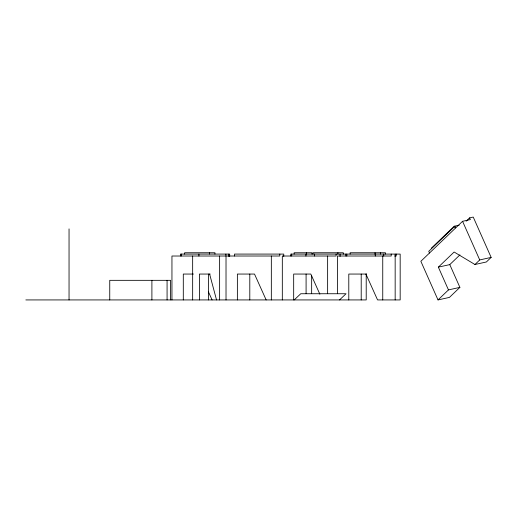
<?xml version="1.0" encoding="UTF-8"?>
<svg xmlns="http://www.w3.org/2000/svg" width="517" height="517" viewBox="0 0 517 517"><rect width="100%" height="100%" fill="white"/><g stroke="black" fill="none" stroke-linecap="round" stroke-linejoin="round"><path stroke-width="0.78" d="M431.262 248.263L454.197 226.265L459.161 225.166M438.015 299.931L448.465 289.908L438.358 267.14L454.126 252.018L474.949 264.504L486.381 261.977L491.15 257.401L473.236 217.069L469.598 217.877L470.354 219.576L462.566 221.302L420.857 261.298L438.015 299.931L449.441 297.398L459.897 287.374L449.784 264.614L459.923 254.887M466.121 221.211L469.598 217.877M474.949 264.504L479.718 259.935L491.15 257.401M294.205 299.931L300.752 293.74L346.06 293.74L339.514 299.931M438.358 267.14L449.784 264.614M448.465 289.908L459.897 287.374M394.62 256.018L396.209 256.018L396.209 254.086M193.429 274.055L183.302 274.055L183.302 299.931M210.18 274.055L199.413 274.055L199.413 299.931M366.656 274.055L348.788 274.055L348.788 299.931M25.85 299.931L170.558 299.931L170.558 280.33L109.746 280.33L109.746 299.931M170.694 299.931L366.21 299.931L366.21 274.055M365.92 274.055L377.565 299.931L400.171 299.931L400.171 254.086L290.78 254.086L290.78 256.018M319.861 294.179L310.807 274.055L293.675 274.055L293.675 299.931M266.152 299.931L254.506 274.055L237.374 274.055L237.374 299.931M208.519 292.021L212.08 299.931M462.566 221.302L479.718 259.935M455.69 227.894L454.934 226.194L428.742 251.314L429.491 253.013M454.197 226.265L454.721 227.441M209.611 274.055L216.539 299.931M395.162 254.086L395.162 299.931M391.207 254.086L391.207 256.018L337.433 256.018L337.433 293.54M385.443 254.086L385.443 252.755L350.125 252.755L350.125 254.086M383.737 254.086L383.737 256.018M382.748 256.018L382.748 299.931M380.434 252.755L380.434 254.086M375.277 254.086L375.277 256.018M375.045 252.755L375.045 254.086M361.209 274.055L361.209 299.931M346.823 254.086L346.823 256.018M345.899 254.086L345.899 256.018M343.301 254.086L343.301 252.755L312.985 252.755L312.985 254.086M340.05 254.086L340.05 256.503M337.905 252.755L337.905 254.086M336.089 254.086L336.089 256.018L282.321 256.018L282.321 299.931M327.629 256.018L327.629 293.54M314.394 254.086L314.394 256.018M311.977 254.086L311.977 252.755L294.121 252.755L294.121 254.086M311.654 275.626L311.654 293.656M306.581 252.755L306.581 254.086M306.09 274.055L306.09 293.656M305.935 254.086L305.935 256.018M291.704 254.086L291.704 256.018M283.749 256.503L283.749 254.086L234.479 254.086L234.479 256.018M279.794 254.086L279.794 256.018L226.019 256.018L226.019 299.931M271.335 256.018L271.335 299.931M249.795 274.055L249.795 299.931M229.677 256.503L229.677 254.086L180.407 254.086L180.407 256.018M228.824 254.086L228.824 256.503M225.89 254.086L225.89 256.018L171.948 256.018L171.948 299.931M219.622 256.018L219.622 299.931M214.949 254.086L214.949 252.755L184.64 252.755L184.64 254.086M209.553 252.755L209.553 254.086M208.609 274.055L208.609 299.931M198.922 254.086L198.922 256.018M192.654 256.018L192.654 299.931M181.331 254.086L181.331 256.018M167.075 280.33L167.075 299.931M151.901 280.33L151.901 299.931M69.045 228.895L69.045 299.931"/></g></svg>
